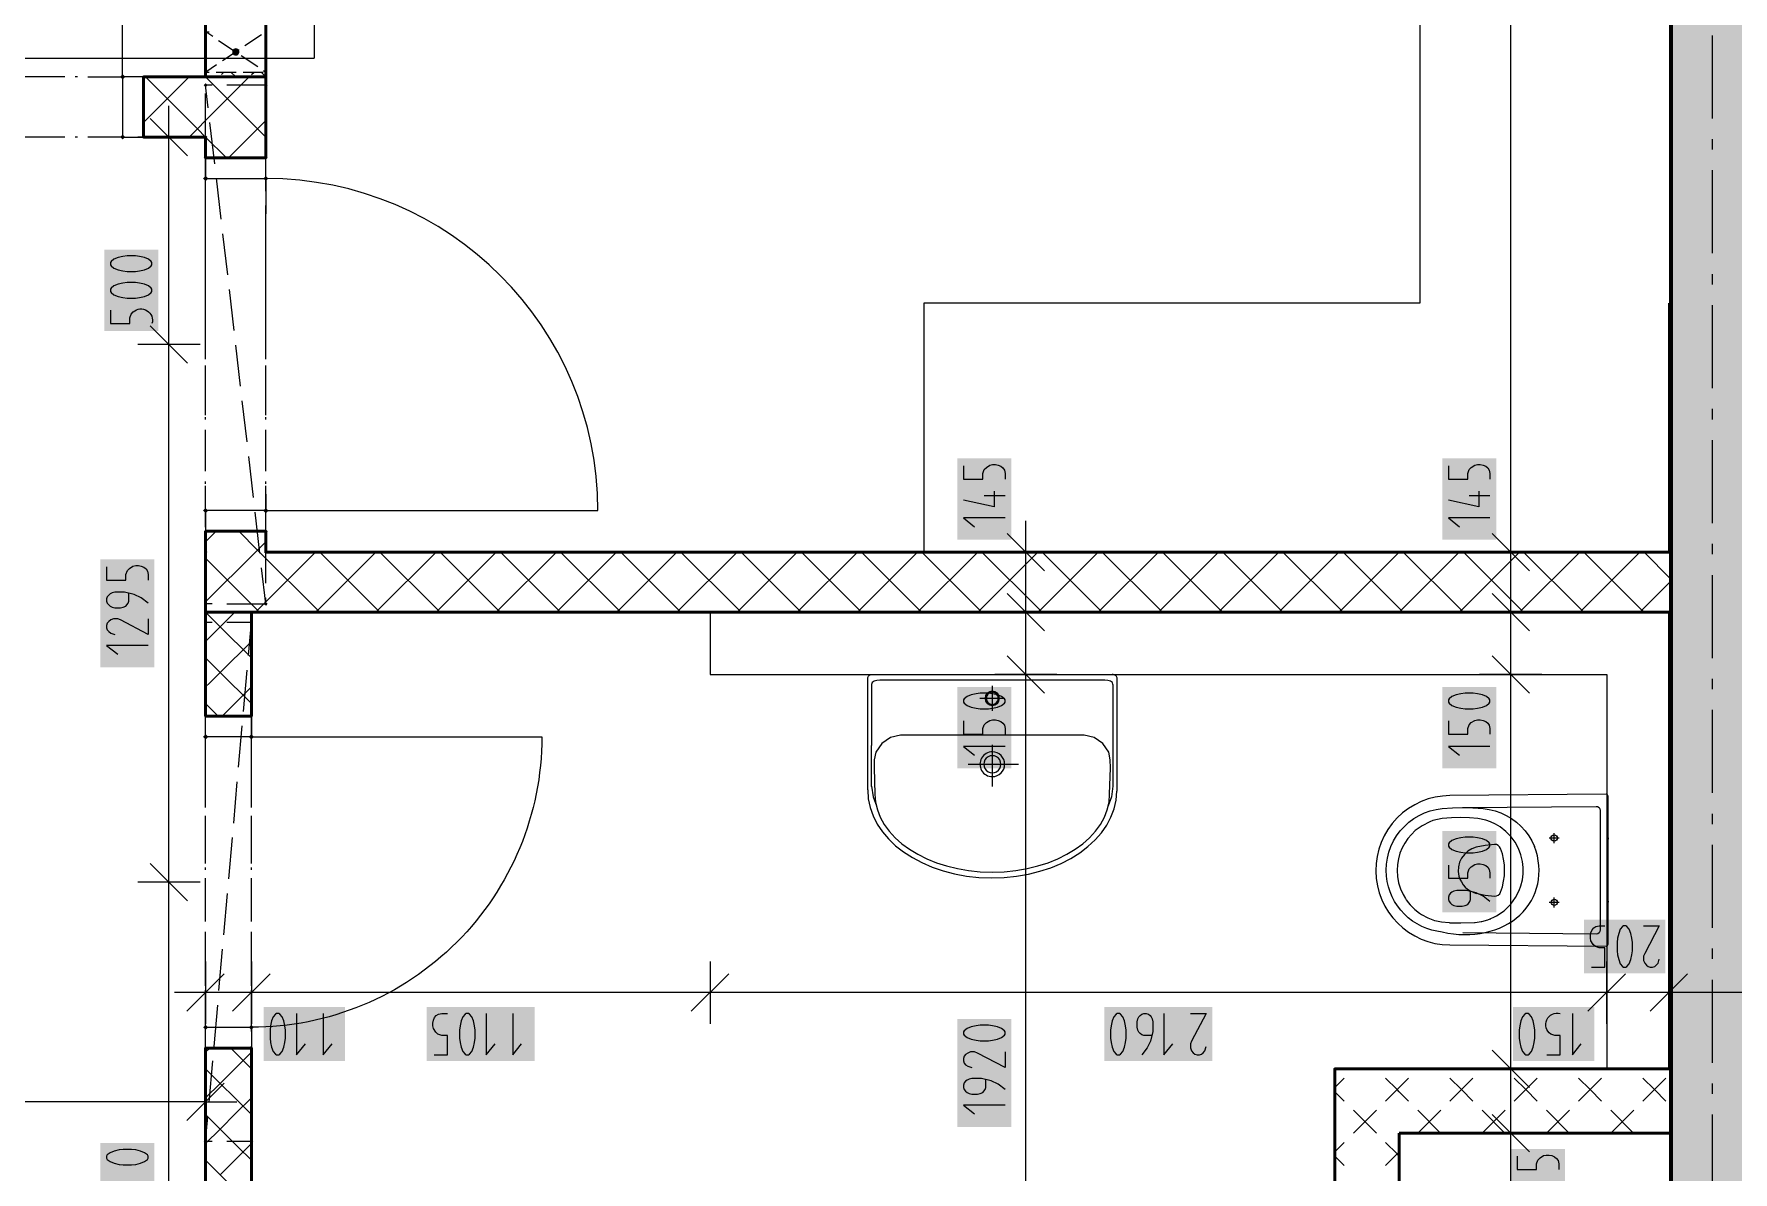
# Model space of a CAD drawing. Header units: millimetres. Extents: x 0 to 594, y 0 to 420.
# Drawn here: x 305.08 to 347.03, y 264 to 292.1 of the extents above; entities that cross this region are included whole.
import ezdxf

# ---------------------------------------------------------------- set-up
doc = ezdxf.new("R2010")
doc.units = ezdxf.units.MM
doc.header["$LTSCALE"] = 8
for name, color, linetype in [('PDF_Dvere', 7, 'Continuous'), ('PDF_Instalacni prizdivka do 1m', 7, 'Continuous'), ('PDF_Koty delkove', 7, 'Continuous'), ('PDF_Kuchyne', 7, 'Continuous'), ('PDF_Osy hlavni', 7, 'Continuous'), ('PDF_Popis Prostupy', 7, 'Continuous'), ('PDF_Preklady', 7, 'Continuous'), ('PDF_Pricky CP', 7, 'Continuous'), ('PDF_Pricky zdene', 7, 'Continuous'), ('PDF_Prostupy', 7, 'Continuous'), ('PDF_Sanita', 7, 'Continuous'), ('PDF_Steny obvodove nosne', 7, 'Continuous'), ('RED_2.5mm^2', 1, 'Continuous')]:
    doc.layers.add(name, color=color, linetype=linetype)

msp = doc.modelspace()

# ---------------------------------------------------------------- linework, layer by layer
at = {"layer": 'PDF_Dvere', "lineweight": 25}
for points in [[(306.408, 291.046), (307.268, 291.046), (307.268, 299.246, 0.414213), (299.068, 291.046), (299.489, 291.046)], [(310.804, 280.743), (310.804, 280.335), (319.004, 280.335, 0.414213), (310.804, 288.535), (310.804, 287.661)], [(310.446, 274.749), (317.62, 274.749, -0.414214), (310.446, 267.574), (310.446, 268.033)]]:
    msp.add_lwpolyline(points, format="xyb", dxfattribs=at)
for points in [[(305.844, 291.046), (304.819, 291.046)], [(306.152, 291.046), (306.1, 291.046)], [(305.844, 289.56), (304.819, 289.56)], [(306.152, 289.56), (306.1, 289.56)], [(307.268, 289.56), (306.408, 289.56)], [(309.318, 287.661), (309.318, 288.535)], [(309.318, 287.354), (309.318, 287.405)], [(310.804, 287.354), (310.804, 287.405)], [(309.318, 286.073), (309.318, 287.098)], [(310.804, 286.073), (310.804, 287.098)], [(309.318, 285.765), (309.318, 285.816)], [(310.804, 285.765), (310.804, 285.816)], [(309.318, 284.484), (309.318, 285.509)], [(310.804, 284.484), (310.804, 285.509)], [(309.318, 284.176), (309.318, 284.228)], [(310.804, 284.176), (310.804, 284.228)], [(309.318, 282.895), (309.318, 283.92)], [(310.804, 282.895), (310.804, 283.92)], [(309.318, 282.588), (309.318, 282.639)], [(310.804, 282.588), (310.804, 282.639)], [(309.318, 281.306), (309.318, 282.331)], [(310.804, 281.306), (310.804, 282.331)], [(309.318, 280.999), (309.318, 281.05)], [(309.318, 280.335), (309.318, 280.743)], [(310.804, 280.999), (310.804, 281.05)], [(309.318, 274.644), (309.318, 274.695)], [(309.318, 273.363), (309.318, 274.388)], [(310.446, 274.644), (310.446, 274.695)], [(310.446, 273.363), (310.446, 274.388)], [(309.318, 273.055), (309.318, 273.106)], [(309.318, 271.774), (309.318, 272.799)], [(310.446, 273.055), (310.446, 273.106)], [(310.446, 271.774), (310.446, 272.799)], [(309.318, 271.466), (309.318, 271.518)], [(310.446, 271.466), (310.446, 271.518)], [(309.318, 270.185), (309.318, 271.21)], [(310.446, 270.185), (310.446, 271.21)], [(309.318, 269.878), (309.318, 269.929)], [(310.446, 269.878), (310.446, 269.929)], [(309.318, 268.596), (309.318, 269.621)], [(310.446, 268.596), (310.446, 269.621)], [(309.318, 268.289), (309.318, 268.34)], [(310.446, 268.289), (310.446, 268.34)], [(309.318, 267.574), (309.318, 268.033)]]:
    msp.add_lwpolyline(points, dxfattribs=at)
for points in [[(307.268, 289.56), (307.781, 289.56), (307.781, 291.046), (307.268, 291.046)], [(309.318, 289.047), (309.318, 288.535), (310.804, 288.535), (310.804, 289.047)], [(309.318, 280.335), (309.318, 279.823), (310.804, 279.823), (310.804, 280.335)], [(309.318, 274.749), (309.318, 275.261), (310.446, 275.261), (310.446, 274.749)], [(309.318, 267.061), (309.318, 267.574), (310.446, 267.574), (310.446, 267.061)]]:
    msp.add_lwpolyline(points, close=True, dxfattribs=at)
at = {"layer": 'PDF_Dvere', "lineweight": 25, "transparency": 33554559}
for points in [[(307.332, 291.046), (307.268, 290.982), (307.268, 291.11), (307.204, 291.046)], [(307.332, 289.56), (307.268, 289.496), (307.268, 289.624), (307.204, 289.56)], [(309.318, 288.471), (309.254, 288.535), (309.382, 288.535), (309.318, 288.599)], [(310.804, 288.471), (310.74, 288.535), (310.868, 288.535), (310.804, 288.599)], [(309.318, 280.271), (309.254, 280.335), (309.382, 280.335), (309.318, 280.399)], [(310.804, 280.271), (310.74, 280.335), (310.868, 280.335), (310.804, 280.399)], [(309.318, 274.685), (309.254, 274.749), (309.382, 274.749), (309.318, 274.813)], [(310.446, 274.685), (310.381, 274.749), (310.51, 274.749), (310.446, 274.813)], [(309.318, 267.51), (309.254, 267.574), (309.382, 267.574), (309.318, 267.638)], [(310.446, 267.51), (310.381, 267.574), (310.51, 267.574), (310.446, 267.638)]]:
    msp.add_solid(points, dxfattribs=at)
at = {"layer": 'PDF_Instalacni prizdivka do 1m', "lineweight": 25}
msp.add_lwpolyline([(345.449, 277.824), (321.772, 277.824), (321.772, 276.286), (343.912, 276.286), (343.912, 266.549), (345.449, 266.549), (345.449, 277.824)], close=True, dxfattribs=at)
at = {"layer": 'PDF_Koty delkove', "lineweight": 18}
for points in [[(341.543, 253.839), (341.543, 254.168), (341.543, 256.453), (341.543, 264.96), (341.543, 266.549), (341.543, 276.286), (341.543, 277.824), (341.543, 279.31), (341.543, 340.194), (341.543, 344.089)], [(308.411, 289.56), (308.411, 290.329)], [(308.872, 289.099), (307.949, 290.021)], [(309.179, 289.56), (308.411, 289.56), (307.642, 289.56)], [(308.411, 259.169), (308.411, 271.161), (308.411, 284.435), (308.411, 289.56)], [(307.582, 286.624), (307.377, 286.624), (307.276, 286.61), (307.156, 286.583), (307.053, 286.542), (306.985, 286.488), (306.968, 286.46), (306.968, 286.406), (306.985, 286.378), (307.053, 286.323), (307.156, 286.282), (307.276, 286.254), (307.377, 286.241), (307.582, 286.241), (307.685, 286.254), (307.805, 286.282), (307.907, 286.323), (307.976, 286.378)], [(307.976, 286.378), (307.993, 286.406), (307.993, 286.46), (307.976, 286.488), (307.907, 286.542), (307.805, 286.583), (307.685, 286.61), (307.582, 286.624)], [(308.872, 283.974), (307.949, 284.896)], [(309.179, 284.435), (308.411, 284.435), (307.642, 284.435)], [(328.033, 281.442), (328.033, 281.113), (328.51, 281.113), (328.51, 281.25), (328.545, 281.346), (328.597, 281.401), (328.682, 281.455), (328.749, 281.469), (328.818, 281.469), (328.887, 281.455), (328.954, 281.428), (329.006, 281.387), (329.04, 281.333), (329.058, 281.25), (329.058, 281.113)], [(340.005, 281.442), (340.005, 281.113), (340.483, 281.113), (340.483, 281.25), (340.518, 281.346), (340.569, 281.401), (340.654, 281.455), (340.722, 281.469), (340.79, 281.469), (340.859, 281.455), (340.927, 281.428), (340.978, 281.387), (341.013, 281.333), (341.03, 281.25)], [(341.03, 281.25), (341.03, 281.113)], [(328.784, 280.812), (328.784, 280.428), (328.033, 280.593)], [(329.058, 280.703), (328.545, 280.703)], [(340.757, 280.812), (340.757, 280.428), (340.005, 280.593)], [(341.03, 280.703), (340.518, 280.703)], [(329.058, 280.155), (328.033, 280.155), (328.305, 279.936)], [(329.57, 279.31), (329.57, 280.079)], [(341.03, 280.155), (340.005, 280.155), (340.278, 279.936)], [(330.032, 278.849), (329.109, 279.771)], [(342.004, 278.849), (341.081, 279.771)], [(330.339, 279.31), (329.57, 279.31), (328.802, 279.31)], [(329.57, 253.839), (329.57, 256.606), (329.57, 276.286), (329.57, 277.824), (329.57, 279.31)], [(342.311, 279.31), (341.543, 279.31), (340.774, 279.31)], [(306.873, 278.949), (306.873, 278.62), (307.351, 278.62), (307.351, 278.757), (307.386, 278.852), (307.437, 278.907), (307.522, 278.962), (307.59, 278.976), (307.658, 278.976), (307.727, 278.962), (307.795, 278.935), (307.846, 278.894), (307.881, 278.839), (307.898, 278.757), (307.898, 278.62)], [(307.898, 278.045), (307.727, 278.182), (307.556, 278.264), (307.317, 278.319), (307.077, 278.319), (307.009, 278.305), (306.958, 278.278), (306.924, 278.25), (306.89, 278.209), (306.873, 278.154), (306.873, 278.1), (306.89, 278.045), (306.924, 278.004), (306.958, 277.977), (307.009, 277.949), (307.077, 277.935), (307.214, 277.935), (307.282, 277.949), (307.351, 277.977), (307.402, 278.045), (307.419, 278.1), (307.419, 278.291)], [(330.032, 277.363), (329.109, 278.285)], [(342.004, 277.363), (341.081, 278.285)], [(330.339, 277.824), (329.57, 277.824), (328.802, 277.824)], [(342.311, 277.824), (341.543, 277.824), (340.774, 277.824)], [(307.146, 277.662), (307.043, 277.662), (306.976, 277.634), (306.924, 277.593), (306.89, 277.552), (306.873, 277.497), (306.873, 277.443), (306.89, 277.388), (306.924, 277.347), (306.976, 277.306), (307.077, 277.278)], [(307.898, 277.662), (307.898, 277.278), (307.214, 277.634), (307.146, 277.662)], [(307.898, 277.004), (306.873, 277.004), (307.146, 276.786)], [(330.032, 275.825), (329.109, 276.748)], [(342.004, 275.825), (341.081, 276.748)], [(330.339, 276.286), (329.57, 276.286), (328.802, 276.286)], [(342.311, 276.286), (341.543, 276.286), (340.774, 276.286)], [(328.647, 275.825), (328.442, 275.825), (328.34, 275.811), (328.22, 275.784), (328.118, 275.743), (328.049, 275.689), (328.033, 275.661), (328.033, 275.607), (328.049, 275.579), (328.118, 275.525), (328.22, 275.484), (328.34, 275.456), (328.442, 275.442), (328.647, 275.442), (328.749, 275.456), (328.869, 275.484), (328.972, 275.525), (329.04, 275.579)], [(329.04, 275.579), (329.058, 275.607), (329.058, 275.661), (329.04, 275.689), (328.972, 275.743), (328.869, 275.784), (328.749, 275.811), (328.647, 275.825)], [(328.033, 275.141), (328.033, 274.813), (328.51, 274.813), (328.51, 274.95), (328.545, 275.045), (328.597, 275.1), (328.682, 275.154), (328.749, 275.168), (328.818, 275.168), (328.887, 275.154), (328.954, 275.127), (329.006, 275.086), (329.04, 275.032), (329.058, 274.95), (329.058, 274.813)], [(340.005, 275.141), (340.005, 274.813), (340.483, 274.813), (340.483, 274.95), (340.518, 275.045), (340.569, 275.1), (340.654, 275.154)], [(340.654, 275.154), (340.722, 275.168), (340.79, 275.168), (340.859, 275.154), (340.927, 275.127), (340.978, 275.086), (341.013, 275.032), (341.03, 274.95), (341.03, 274.813)], [(329.058, 274.511), (328.033, 274.511), (328.305, 274.293)], [(341.03, 274.511), (340.005, 274.511), (340.278, 274.293)], [(308.872, 270.7), (307.949, 271.623)], [(340.005, 271.582), (340.005, 271.254), (340.483, 271.254), (340.483, 271.391), (340.518, 271.486), (340.569, 271.541), (340.654, 271.596), (340.722, 271.61), (340.79, 271.61), (340.859, 271.596), (340.927, 271.568), (340.978, 271.527), (341.013, 271.473), (341.03, 271.391), (341.03, 271.254)], [(309.179, 271.161), (308.411, 271.161), (307.642, 271.161)], [(341.03, 270.679), (340.859, 270.816), (340.688, 270.898), (340.449, 270.952), (340.209, 270.952), (340.142, 270.938), (340.09, 270.911), (340.056, 270.884), (340.022, 270.843), (340.005, 270.788), (340.005, 270.734), (340.022, 270.679), (340.056, 270.638), (340.09, 270.611), (340.142, 270.583), (340.209, 270.569), (340.347, 270.569), (340.414, 270.583)], [(340.414, 270.583), (340.483, 270.611), (340.534, 270.679), (340.552, 270.734), (340.552, 270.925)], [(343.537, 269.058), (343.865, 269.058), (343.865, 269.535), (343.728, 269.535), (343.633, 269.57), (343.578, 269.621), (343.524, 269.706), (343.51, 269.774), (343.51, 269.843), (343.524, 269.911), (343.551, 269.979), (343.592, 270.03), (343.646, 270.065), (343.728, 270.083), (343.865, 270.083)], [(344.824, 270.083), (345.207, 270.083), (344.851, 269.399), (344.824, 269.33), (344.824, 269.228), (344.851, 269.16), (344.892, 269.109), (344.933, 269.074)], [(309.318, 269.201), (309.318, 268.432), (309.318, 267.663)], [(310.446, 269.201), (310.446, 268.432), (310.446, 267.663)], [(321.772, 269.201), (321.772, 268.432), (321.772, 267.663)], [(343.911, 269.201), (343.911, 268.432), (343.911, 267.663)], [(344.933, 269.074), (344.988, 269.058), (345.042, 269.058), (345.097, 269.074), (345.138, 269.109), (345.18, 269.16), (345.207, 269.261)], [(345.449, 269.201), (345.449, 268.432), (345.449, 267.663)], [(309.779, 268.893), (308.857, 267.971)], [(310.907, 268.893), (309.984, 267.971)], [(322.233, 268.893), (321.31, 267.971)], [(344.373, 268.893), (343.45, 267.971)], [(345.91, 268.893), (344.988, 267.971)], [(309.318, 268.432), (308.549, 268.432)], [(383.732, 268.432), (382.605, 268.432), (377.728, 268.432), (371.279, 268.432), (349.241, 268.432), (347.55, 268.432), (345.449, 268.432), (343.911, 268.432), (321.772, 268.432), (310.446, 268.432), (309.318, 268.432)], [(311.207, 266.979), (311.248, 267.082), (311.276, 267.202), (311.29, 267.303), (311.29, 267.508), (311.276, 267.611), (311.248, 267.731), (311.207, 267.833), (311.153, 267.902), (311.125, 267.919), (311.071, 267.919), (311.043, 267.902), (310.989, 267.833), (310.948, 267.731), (310.92, 267.611), (310.907, 267.508)], [(311.564, 267.919), (311.564, 266.894), (311.782, 267.167)], [(312.221, 267.919), (312.221, 266.894), (312.439, 267.167)], [(314.958, 266.894), (315.287, 266.894), (315.287, 267.372), (315.15, 267.372), (315.054, 267.407), (314.999, 267.458), (314.945, 267.543), (314.931, 267.611), (314.931, 267.68), (314.945, 267.748), (314.972, 267.816), (315.013, 267.867), (315.067, 267.902), (315.15, 267.919), (315.287, 267.919)], [(315.588, 267.303), (315.602, 267.202), (315.629, 267.082), (315.67, 266.979), (315.725, 266.911), (315.752, 266.894), (315.807, 266.894), (315.835, 266.911), (315.889, 266.979), (315.93, 267.082), (315.958, 267.202), (315.972, 267.303), (315.972, 267.508), (315.958, 267.611), (315.93, 267.731), (315.889, 267.833), (315.835, 267.902), (315.807, 267.919), (315.752, 267.919), (315.725, 267.902), (315.67, 267.833), (315.629, 267.731), (315.602, 267.611), (315.588, 267.508)], [(316.245, 267.919), (316.245, 266.894), (316.464, 267.167)], [(316.902, 267.919), (316.902, 266.894), (317.121, 267.167)], [(332.485, 267.372), (332.43, 267.389), (332.389, 267.423), (332.362, 267.458), (332.335, 267.508), (332.321, 267.577), (332.321, 267.713), (332.335, 267.782), (332.362, 267.833), (332.389, 267.867), (332.43, 267.902), (332.485, 267.919), (332.54, 267.919), (332.595, 267.902), (332.636, 267.867), (332.663, 267.833), (332.691, 267.782), (332.705, 267.713), (332.705, 267.475), (332.65, 267.236), (332.568, 267.065), (332.43, 266.894)], [(332.978, 267.919), (332.978, 266.894), (333.197, 267.167)], [(333.635, 267.919), (334.019, 267.919), (333.662, 267.236), (333.635, 267.167), (333.635, 267.065), (333.662, 266.997), (333.703, 266.946), (333.744, 266.911), (333.8, 266.894), (333.854, 266.894), (333.909, 266.911), (333.95, 266.946), (333.991, 266.997), (334.019, 267.098)], [(343.067, 267.919), (343.067, 266.894), (343.285, 267.167)], [(310.907, 267.508), (310.907, 267.303), (310.92, 267.202), (310.948, 267.082), (310.989, 266.979), (311.043, 266.911), (311.071, 266.894), (311.125, 266.894), (311.153, 266.911), (311.207, 266.979)], [(315.588, 267.508), (315.588, 267.303)], [(328.647, 267.624), (328.442, 267.624), (328.34, 267.61), (328.22, 267.583), (328.118, 267.542), (328.049, 267.488), (328.033, 267.46), (328.033, 267.405)], [(328.033, 267.405), (328.049, 267.377), (328.118, 267.323), (328.22, 267.282), (328.34, 267.254), (328.442, 267.24), (328.647, 267.24), (328.749, 267.254), (328.869, 267.282), (328.972, 267.323), (329.04, 267.377), (329.058, 267.405), (329.058, 267.46), (329.04, 267.488), (328.972, 267.542), (328.869, 267.583), (328.749, 267.61), (328.647, 267.624)], [(332.677, 267.372), (332.485, 267.372)], [(329.058, 266.967), (329.058, 266.583), (328.374, 266.94), (328.305, 266.967), (328.203, 266.967), (328.135, 266.94), (328.084, 266.899), (328.049, 266.858), (328.033, 266.803), (328.033, 266.748), (328.049, 266.693), (328.084, 266.652), (328.135, 266.611), (328.237, 266.583)], [(342.004, 266.088), (341.081, 267.01)], [(309.318, 266.506), (309.318, 265.737), (309.318, 264.968)], [(342.311, 266.549), (341.543, 266.549), (340.774, 266.549)], [(309.779, 266.198), (308.857, 265.276)], [(329.058, 266.036), (328.887, 266.173), (328.715, 266.256), (328.477, 266.31), (328.237, 266.31), (328.169, 266.296), (328.118, 266.269), (328.084, 266.242), (328.049, 266.201), (328.033, 266.146), (328.033, 266.091), (328.049, 266.036), (328.084, 265.995), (328.118, 265.968), (328.169, 265.94), (328.237, 265.926), (328.374, 265.926), (328.442, 265.94), (328.51, 265.968), (328.562, 266.036), (328.579, 266.091), (328.579, 266.283)], [(309.318, 265.737), (302.453, 265.737), (298.286, 265.737), (294.558, 265.737), (293.431, 265.737), (283.027, 265.737), (280.875, 265.737), (270.471, 265.737), (269.343, 265.737), (254.584, 265.737)], [(309.318, 265.737), (310.087, 265.737)], [(329.058, 265.653), (328.033, 265.653), (328.305, 265.434)], [(342.004, 264.499), (341.081, 265.421)], [(342.311, 264.96), (341.543, 264.96), (340.774, 264.96)], [(341.703, 264.392), (341.703, 264.064), (342.181, 264.064), (342.181, 264.201), (342.215, 264.296), (342.267, 264.351), (342.352, 264.406), (342.419, 264.42), (342.488, 264.42), (342.557, 264.406), (342.624, 264.379), (342.676, 264.337), (342.711, 264.283), (342.728, 264.201), (342.728, 264.064)]]:
    msp.add_lwpolyline(points, dxfattribs=at)
for points in [[(307.582, 285.967), (307.377, 285.967), (307.276, 285.953), (307.156, 285.926), (307.053, 285.885), (306.985, 285.831), (306.968, 285.803), (306.968, 285.749), (306.985, 285.721), (307.053, 285.666), (307.156, 285.625), (307.276, 285.597), (307.377, 285.583), (307.582, 285.583), (307.685, 285.597), (307.805, 285.625), (307.907, 285.666), (307.976, 285.721), (307.993, 285.749), (307.993, 285.803), (307.976, 285.831), (307.907, 285.885), (307.805, 285.926), (307.685, 285.953)], [(340.619, 275.825), (340.414, 275.825), (340.313, 275.811), (340.193, 275.784), (340.09, 275.743), (340.022, 275.689), (340.005, 275.661), (340.005, 275.607), (340.022, 275.579), (340.09, 275.525), (340.193, 275.484), (340.313, 275.456), (340.414, 275.442), (340.619, 275.442), (340.722, 275.456), (340.842, 275.484), (340.944, 275.525), (341.013, 275.579), (341.03, 275.607), (341.03, 275.661), (341.013, 275.689), (340.944, 275.743), (340.842, 275.784), (340.722, 275.811)], [(340.619, 272.267), (340.414, 272.267), (340.313, 272.253), (340.193, 272.225), (340.09, 272.184), (340.022, 272.13), (340.005, 272.102), (340.005, 272.048), (340.022, 272.02), (340.09, 271.966), (340.193, 271.925), (340.313, 271.897), (340.414, 271.883), (340.619, 271.883), (340.722, 271.897), (340.842, 271.925), (340.944, 271.966), (341.013, 272.02), (341.03, 272.048), (341.03, 272.102), (341.013, 272.13), (340.944, 272.184), (340.842, 272.225), (340.722, 272.253)], [(344.167, 269.671), (344.167, 269.466), (344.181, 269.365), (344.208, 269.245), (344.249, 269.143), (344.303, 269.074), (344.331, 269.058), (344.385, 269.058), (344.413, 269.074), (344.467, 269.143), (344.509, 269.245), (344.536, 269.365), (344.55, 269.466), (344.55, 269.671), (344.536, 269.774), (344.509, 269.894), (344.467, 269.996), (344.413, 270.065), (344.385, 270.083), (344.331, 270.083), (344.303, 270.065), (344.249, 269.996), (344.208, 269.894), (344.181, 269.774)], [(331.664, 267.508), (331.664, 267.303), (331.678, 267.202), (331.705, 267.082), (331.746, 266.979), (331.8, 266.911), (331.828, 266.894), (331.883, 266.894), (331.91, 266.911), (331.965, 266.979), (332.006, 267.082), (332.034, 267.202), (332.048, 267.303), (332.048, 267.508), (332.034, 267.611), (332.006, 267.731), (331.965, 267.833), (331.91, 267.902), (331.883, 267.919), (331.828, 267.919), (331.8, 267.902), (331.746, 267.833), (331.705, 267.731), (331.678, 267.611)], [(341.753, 267.508), (341.753, 267.303), (341.767, 267.202), (341.794, 267.082), (341.835, 266.979), (341.889, 266.911), (341.917, 266.894), (341.971, 266.894), (341.999, 266.911), (342.053, 266.979), (342.094, 267.082), (342.122, 267.202), (342.136, 267.303), (342.136, 267.508), (342.122, 267.611), (342.094, 267.731), (342.053, 267.833), (341.999, 267.902), (341.971, 267.919), (341.917, 267.919), (341.889, 267.902), (341.835, 267.833), (341.794, 267.731), (341.767, 267.611)], [(307.487, 264.56), (307.282, 264.56), (307.181, 264.546), (307.061, 264.519), (306.958, 264.478), (306.89, 264.424), (306.873, 264.396), (306.873, 264.342), (306.89, 264.314), (306.958, 264.259), (307.061, 264.218), (307.181, 264.19), (307.282, 264.176), (307.487, 264.176), (307.59, 264.19), (307.71, 264.218), (307.812, 264.259), (307.881, 264.314), (307.898, 264.342), (307.898, 264.396), (307.881, 264.424), (307.812, 264.478), (307.71, 264.519), (307.59, 264.546)]]:
    msp.add_lwpolyline(points, close=True, dxfattribs=at)
for points in [[(306.968, 285.283), (306.968, 284.954), (307.446, 284.954), (307.446, 285.091), (307.481, 285.187), (307.532, 285.242, -0.753191), (307.993, 284.954)], [(342.437, 266.894), (342.765, 266.894), (342.765, 267.372), (342.628, 267.372), (342.533, 267.407, -0.843876), (342.765, 267.919)]]:
    msp.add_lwpolyline(points, format="xyb", dxfattribs=at)
at = {"layer": 'PDF_Koty delkove', "color": 7, "lineweight": 18, "true_color": 0xffffff, "transparency": 33554559}
for points in [[(308.147, 284.773), (308.147, 286.778), (306.814, 284.773), (306.814, 286.778)], [(329.212, 279.618), (329.212, 281.622), (327.879, 279.618), (327.879, 281.622)], [(341.184, 279.618), (341.184, 281.622), (339.851, 279.618), (339.851, 281.622)], [(308.052, 276.467), (308.052, 279.129), (306.719, 276.467), (306.719, 279.129)], [(329.212, 273.974), (329.212, 275.979), (327.879, 273.974), (327.879, 275.979)], [(341.184, 273.974), (341.184, 275.979), (339.851, 273.974), (339.851, 275.979)], [(341.184, 270.415), (341.184, 272.42), (339.851, 270.415), (339.851, 272.42)], [(345.361, 270.236), (343.356, 270.236), (345.361, 268.904), (343.356, 268.904)], [(312.758, 268.073), (310.753, 268.073), (312.758, 266.741), (310.753, 266.741)], [(317.44, 268.073), (314.778, 268.073), (317.44, 266.741), (314.778, 266.741)], [(329.212, 265.115), (329.212, 267.777), (327.879, 265.115), (327.879, 267.777)], [(334.173, 268.073), (331.511, 268.073), (334.173, 266.741), (331.511, 266.741)], [(343.604, 268.073), (341.599, 268.073), (343.604, 266.741), (341.599, 266.741)], [(308.052, 262.052), (308.052, 264.714), (306.719, 262.052), (306.719, 264.714)], [(342.882, 262.568), (342.882, 264.573), (341.549, 262.568), (341.549, 264.573)]]:
    msp.add_solid(points, dxfattribs=at)
at = {"layer": 'PDF_Kuchyne', "lineweight": 13}
msp.add_lwpolyline([(345.449, 303.91), (333.149, 303.91), (333.149, 297.76), (339.299, 297.76), (339.299, 285.46), (327.05, 285.46), (327.05, 279.31), (345.449, 279.31), (345.449, 285.46)], dxfattribs=at)
at = {"layer": 'PDF_Osy hlavni', "lineweight": 18}
for points in [[(346.525, 290.019), (346.525, 292.069)], [(346.525, 289.25), (346.525, 289.506)], [(346.525, 286.688), (346.525, 288.738)], [(346.525, 285.919), (346.525, 286.175)], [(346.525, 283.356), (346.525, 285.406)], [(346.525, 282.588), (346.525, 282.844)], [(346.525, 280.025), (346.525, 282.075)], [(346.525, 279.256), (346.525, 279.513)], [(346.525, 276.694), (346.525, 278.744)], [(346.525, 275.925), (346.525, 276.181)], [(346.525, 273.363), (346.525, 275.413)], [(346.525, 272.594), (346.525, 272.85)], [(346.525, 270.031), (346.525, 272.081)], [(346.525, 269.263), (346.525, 269.519)], [(346.525, 266.7), (346.525, 268.75)], [(346.525, 265.932), (346.525, 266.188)], [(346.525, 263.369), (346.525, 265.419)]]:
    msp.add_lwpolyline(points, dxfattribs=at)
at = {"layer": 'PDF_Popis Prostupy', "lineweight": 25}
msp.add_lwpolyline([(310.122, 291.702), (310.115, 291.711), (310.106, 291.719), (310.095, 291.726), (310.084, 291.73), (310.072, 291.733), (310.06, 291.734), (310.048, 291.733), (310.036, 291.73), (310.025, 291.725), (310.015, 291.718), (310.006, 291.71), (309.999, 291.7), (309.993, 291.69), (309.989, 291.678), (309.987, 291.666), (309.987, 291.654), (309.989, 291.642), (309.993, 291.631), (309.999, 291.62), (310.006, 291.61), (310.015, 291.602), (310.025, 291.595), (310.036, 291.59), (310.048, 291.587), (310.06, 291.586), (310.072, 291.586), (310.083, 291.589), (310.095, 291.593), (310.105, 291.6), (310.114, 291.608), (310.122, 291.617), (310.128, 291.627), (310.133, 291.639), (310.135, 291.651), (310.135, 291.663), (310.134, 291.675), (310.131, 291.686), (310.125, 291.697)], close=True, dxfattribs=at)
for points in [[(310, 291.618), (310, 291.618)], [(310.019, 291.721), (310.019, 291.721)], [(310.104, 291.599), (310.104, 291.599)], [(310.122, 291.702), (310.122, 291.702)]]:
    msp.add_lwpolyline(points, dxfattribs=at)
at = {"layer": 'PDF_Popis Prostupy', "lineweight": 25, "transparency": 33554559}
for points in [[(309.988, 291.654), (310.067, 291.586), (309.994, 291.691)], [(310.03, 291.593), (309.988, 291.654), (310, 291.618)], [(309.988, 291.654), (310.03, 291.593), (310.067, 291.586)], [(309.994, 291.691), (310.104, 291.599), (310.019, 291.721)], [(309.994, 291.691), (310.067, 291.586), (310.104, 291.599)], [(310.019, 291.721), (310.128, 291.628), (310.056, 291.733)], [(310.019, 291.721), (310.104, 291.599), (310.128, 291.628)], [(310.056, 291.733), (310.128, 291.628), (310.135, 291.666)], [(310.056, 291.733), (310.135, 291.666), (310.093, 291.727)], [(310.093, 291.727), (310.135, 291.666), (310.122, 291.702)]]:
    msp.add_solid(points, dxfattribs=at)
at = {"layer": 'PDF_Preklady', "lineweight": 18}
for points in [[(309.384, 290.277), (309.318, 290.841)], [(309.483, 290.841), (309.318, 290.841)], [(309.318, 290.841), (309.318, 290.841)], [(310.804, 290.841), (309.841, 290.841)], [(309.318, 289.609), (309.318, 290.634)], [(310.804, 289.609), (310.804, 290.634)], [(309.543, 288.902), (309.425, 289.92)], [(309.318, 288.225), (309.318, 289.047), (309.318, 289.25)], [(310.804, 288.225), (310.804, 289.047), (310.804, 289.25)], [(309.702, 287.528), (309.584, 288.546)], [(309.318, 286.841), (309.318, 287.866)], [(310.804, 286.841), (310.804, 287.866)], [(309.862, 286.153), (309.744, 287.171)], [(309.318, 285.458), (309.318, 286.483)], [(310.804, 285.458), (310.804, 286.483)], [(310.021, 284.779), (309.903, 285.797)], [(309.318, 284.074), (309.318, 285.099)], [(310.804, 284.074), (310.804, 285.099)], [(310.181, 283.404), (310.063, 284.422)], [(309.318, 282.69), (309.318, 283.715)], [(310.804, 282.69), (310.804, 283.715)], [(310.34, 282.03), (310.222, 283.048)], [(309.318, 281.306), (309.318, 282.331)], [(310.804, 281.306), (310.804, 282.331)], [(310.5, 280.655), (310.382, 281.673)], [(309.318, 279.923), (309.318, 280.948)], [(310.804, 279.923), (310.804, 280.948)], [(310.659, 279.281), (310.541, 280.299)], [(309.318, 279.31), (309.318, 279.564)], [(310.804, 279.31), (310.804, 279.564)], [(309.318, 278.539), (309.318, 279.31)], [(310.804, 278.539), (310.804, 279.31)], [(309.841, 278.029), (310.804, 278.029), (310.7, 278.924)], [(309.318, 278.029), (309.318, 278.18)], [(310.804, 278.029), (310.804, 278.18)], [(309.483, 278.029), (309.318, 278.029)], [(309.483, 277.568), (309.318, 277.568)], [(309.318, 277.155), (309.318, 277.568)], [(310.446, 277.568), (309.841, 277.568)], [(310.374, 276.753), (310.446, 277.568)], [(310.446, 277.155), (310.446, 277.568)], [(309.318, 275.771), (309.318, 276.796)], [(310.446, 275.771), (310.446, 276.796)], [(310.253, 275.374), (310.342, 276.395)], [(309.318, 275.261), (309.318, 275.413)], [(309.318, 274.388), (309.318, 275.261)], [(310.446, 275.261), (310.446, 275.413)], [(310.446, 274.388), (310.446, 275.261)], [(310.131, 273.996), (310.221, 275.017)], [(309.318, 273.004), (309.318, 274.029)], [(310.446, 273.004), (310.446, 274.029)], [(310.01, 272.617), (310.1, 273.639)], [(309.318, 271.62), (309.318, 272.645)], [(310.446, 271.62), (310.446, 272.645)], [(309.889, 271.239), (309.978, 272.26)], [(309.318, 270.236), (309.318, 271.261)], [(310.446, 270.236), (310.446, 271.261)], [(309.767, 269.861), (309.857, 270.882)], [(309.318, 268.853), (309.318, 269.878)], [(310.446, 268.853), (310.446, 269.878)], [(309.646, 268.482), (309.736, 269.503)], [(309.318, 267.469), (309.318, 268.494)], [(309.525, 267.104), (309.615, 268.125)], [(310.446, 267.469), (310.446, 268.494)], [(309.318, 267.061), (309.318, 267.11)], [(309.318, 266.085), (309.318, 267.061)], [(310.446, 267.061), (310.446, 267.11)], [(310.446, 266.085), (310.446, 267.061)], [(309.403, 265.725), (309.493, 266.746)], [(309.318, 265.726), (309.318, 264.755), (309.372, 265.368)], [(310.446, 265.726), (310.446, 264.755), (309.841, 264.755)], [(309.483, 264.755), (309.318, 264.755)]]:
    msp.add_lwpolyline(points, dxfattribs=at)
at = {"layer": 'PDF_Preklady', "lineweight": 18, "transparency": 33554559}
for points in [[(309.323, 290.795), (309.272, 290.836), (309.364, 290.846), (309.313, 290.887)], [(309.364, 290.841), (309.318, 290.795), (309.318, 290.887), (309.272, 290.841)], [(309.318, 290.795), (309.272, 290.841), (309.364, 290.841), (309.318, 290.887)], [(310.804, 290.795), (310.758, 290.841), (310.85, 290.841), (310.804, 290.887)], [(310.85, 290.841), (310.804, 290.795), (310.804, 290.887), (310.758, 290.841)], [(309.318, 289.514), (309.272, 289.56), (309.364, 289.56), (309.318, 289.606)], [(309.318, 289.514), (309.272, 289.56), (309.364, 289.56), (309.318, 289.606)], [(309.318, 289.001), (309.272, 289.047), (309.364, 289.047), (309.318, 289.094)], [(309.318, 289.001), (309.272, 289.047), (309.364, 289.047), (309.318, 289.094)], [(310.804, 289.001), (310.758, 289.047), (310.85, 289.047), (310.804, 289.094)], [(310.804, 289.001), (310.758, 289.047), (310.85, 289.047), (310.804, 289.094)], [(309.318, 279.776), (309.272, 279.823), (309.364, 279.823), (309.318, 279.869)], [(309.318, 279.776), (309.272, 279.823), (309.364, 279.823), (309.318, 279.869)], [(310.804, 279.776), (310.758, 279.823), (310.85, 279.823), (310.804, 279.869)], [(310.804, 279.776), (310.758, 279.823), (310.85, 279.823), (310.804, 279.869)], [(309.318, 279.264), (309.272, 279.31), (309.364, 279.31), (309.318, 279.356)], [(309.318, 279.264), (309.272, 279.31), (309.364, 279.31), (309.318, 279.356)], [(310.804, 279.264), (310.758, 279.31), (310.85, 279.31), (310.804, 279.356)], [(310.804, 279.264), (310.758, 279.31), (310.85, 279.31), (310.804, 279.356)], [(309.318, 277.983), (309.272, 278.029), (309.364, 278.029), (309.318, 278.075)], [(309.364, 278.029), (309.318, 277.983), (309.318, 278.075), (309.272, 278.029)], [(310.81, 277.983), (310.758, 278.023), (310.85, 278.034), (310.799, 278.075)], [(310.85, 278.029), (310.804, 277.983), (310.804, 278.075), (310.758, 278.029)], [(310.804, 277.983), (310.758, 278.029), (310.85, 278.029), (310.804, 278.075)], [(309.364, 277.568), (309.318, 277.521), (309.318, 277.614), (309.272, 277.568)], [(309.318, 277.521), (309.272, 277.568), (309.364, 277.568), (309.318, 277.614)], [(310.446, 277.521), (310.399, 277.568), (310.492, 277.568), (310.446, 277.614)], [(310.492, 277.568), (310.446, 277.521), (310.446, 277.614), (310.399, 277.568)], [(310.441, 277.522), (310.4, 277.572), (310.491, 277.563), (310.45, 277.613)], [(309.318, 275.215), (309.272, 275.261), (309.364, 275.261), (309.318, 275.307)], [(309.318, 275.215), (309.272, 275.261), (309.364, 275.261), (309.318, 275.307)], [(310.446, 275.215), (310.399, 275.261), (310.492, 275.261), (310.446, 275.307)], [(310.446, 275.215), (310.399, 275.261), (310.492, 275.261), (310.446, 275.307)], [(309.318, 267.015), (309.272, 267.061), (309.364, 267.061), (309.318, 267.107)], [(309.318, 267.015), (309.272, 267.061), (309.364, 267.061), (309.318, 267.107)], [(310.446, 267.015), (310.399, 267.061), (310.492, 267.061), (310.446, 267.107)], [(310.446, 267.015), (310.399, 267.061), (310.492, 267.061), (310.446, 267.107)], [(309.314, 264.709), (309.272, 264.759), (309.364, 264.751), (309.322, 264.801)], [(309.318, 264.709), (309.272, 264.755), (309.364, 264.755), (309.318, 264.801)], [(309.364, 264.755), (309.318, 264.709), (309.318, 264.801), (309.272, 264.755)], [(310.492, 264.755), (310.446, 264.709), (310.446, 264.801), (310.399, 264.755)], [(310.446, 264.709), (310.399, 264.755), (310.492, 264.755), (310.446, 264.801)]]:
    msp.add_solid(points, dxfattribs=at)
at = {"layer": 'PDF_Pricky CP', "lineweight": 50}
for points in [[(338.787, 266.549), (337.198, 266.549), (337.198, 256.606), (337.198, 256.453), (338.787, 256.453), (338.787, 264.96)], [(338.787, 264.96), (345.5, 264.96), (345.5, 266.549), (345.449, 266.549), (338.787, 266.549)]]:
    msp.add_lwpolyline(points, dxfattribs=at)
at = {"layer": 'PDF_Pricky CP', "lineweight": 9}
for points in [[(337.659, 266.549), (337.657, 266.546)], [(338.225, 266.546), (338.223, 266.549)], [(339.248, 266.549), (339.245, 266.546)], [(339.814, 266.546), (339.812, 266.549)], [(340.837, 266.549), (340.834, 266.546)], [(341.403, 266.546), (341.4, 266.549)], [(342.425, 266.549), (342.423, 266.546)], [(342.992, 266.546), (342.989, 266.549)], [(344.014, 266.549), (344.011, 266.546)], [(344.58, 266.546), (344.578, 266.549)], [(337.198, 266.088), (337.431, 266.321)], [(337.431, 265.752), (337.198, 265.985)], [(338.787, 265.985), (338.735, 266.036), (338.451, 266.321)], [(338.735, 266.036), (338.451, 265.752)], [(338.735, 266.036), (338.787, 266.088)], [(338.787, 266.088), (339.02, 266.321)], [(339.02, 265.752), (338.787, 265.985)], [(340.608, 265.752), (340.324, 266.036), (340.04, 266.321)], [(340.04, 265.752), (340.324, 266.036), (340.608, 266.321)], [(342.197, 265.752), (341.913, 266.036), (341.628, 266.321)], [(341.628, 265.752), (341.913, 266.036), (342.197, 266.321)], [(343.786, 265.752), (343.501, 266.036), (343.217, 266.321)], [(343.217, 265.752), (343.501, 266.036), (343.786, 266.321)], [(345.375, 265.752), (345.09, 266.036), (344.806, 266.321)], [(344.806, 265.752), (345.09, 266.036), (345.375, 266.321)], [(338.225, 264.958), (337.657, 265.526)], [(338.225, 265.526), (337.657, 264.958)], [(339.812, 264.96), (339.245, 265.526)], [(339.814, 265.526), (339.248, 264.96)], [(341.4, 264.96), (340.834, 265.526)], [(341.403, 265.526), (340.837, 264.96)], [(342.989, 264.96), (342.423, 265.526)], [(342.992, 265.526), (342.425, 264.96)], [(344.578, 264.96), (344.011, 265.526)], [(344.58, 265.526), (344.014, 264.96)], [(337.198, 264.499), (337.431, 264.732)], [(338.787, 264.396), (338.735, 264.448), (338.451, 264.732)], [(337.431, 264.163), (337.198, 264.396)], [(338.735, 264.448), (338.451, 264.163)], [(338.735, 264.448), (338.787, 264.499)]]:
    msp.add_lwpolyline(points, dxfattribs=at)
at = {"layer": 'PDF_Pricky zdene', "lineweight": 50}
msp.add_lwpolyline([(310.804, 291.046), (310.804, 340.194), (310.804, 340.348), (309.318, 340.348), (309.318, 340.194), (309.318, 291.046), (309.318, 291.046)], close=True, dxfattribs=at)
at = {"layer": 'PDF_Pricky zdene', "lineweight": 9}
for points in [[(309.319, 291.788), (309.318, 291.789)], [(310.804, 291.789), (310.804, 291.79)], [(309.708, 291.103), (309.77, 291.165)], [(310.061, 291.046), (309.943, 291.165)], [(310.451, 291.103), (310.513, 291.165)], [(310.804, 291.046), (310.686, 291.165)], [(308.908, 291.046), (307.781, 289.919)], [(309.831, 289.047), (309.318, 289.56), (309.113, 289.765), (307.832, 291.046)], [(310.804, 289.56), (310.599, 289.765), (309.318, 291.046)], [(310.394, 291.046), (309.318, 289.97)], [(309.318, 291.046), (309.318, 291.046)], [(310.804, 291.046), (310.804, 291.046)], [(309.318, 289.97), (309.113, 289.765), (308.908, 289.56)], [(310.804, 289.97), (310.599, 289.765), (309.882, 289.047)], [(307.832, 289.56), (307.781, 289.611)], [(309.574, 279.823), (309.318, 279.566)], [(310.804, 279.566), (310.772, 279.534), (310.599, 279.361), (310.138, 279.823)], [(310.651, 279.31), (310.599, 279.361), (310.548, 279.31), (309.318, 278.08)], [(310.651, 277.824), (310.599, 277.875), (309.318, 279.156)], [(312.034, 279.31), (310.599, 277.875), (310.548, 277.824)], [(312.137, 277.824), (312.086, 277.875), (310.651, 279.31)], [(313.521, 279.31), (312.086, 277.875), (312.034, 277.824)], [(313.623, 277.824), (313.572, 277.875), (312.137, 279.31)], [(315.007, 279.31), (313.572, 277.875), (313.521, 277.824)], [(315.109, 277.824), (315.058, 277.875), (313.623, 279.31)], [(316.493, 279.31), (315.058, 277.875), (315.007, 277.824)], [(316.595, 277.824), (316.544, 277.875), (315.109, 279.31)], [(317.979, 279.31), (316.544, 277.875), (316.493, 277.824)], [(318.082, 277.824), (318.03, 277.875), (316.595, 279.31)], [(319.465, 279.31), (318.03, 277.875), (317.979, 277.824)], [(319.568, 277.824), (319.517, 277.875), (318.082, 279.31)], [(320.952, 279.31), (319.517, 277.875), (319.465, 277.824)], [(321.054, 277.824), (321.003, 277.875), (319.568, 279.31)], [(322.438, 279.31), (321.003, 277.875), (320.952, 277.824)], [(322.54, 277.824), (322.489, 277.875), (321.054, 279.31)], [(323.924, 279.31), (322.489, 277.875), (322.438, 277.824)], [(324.027, 277.824), (323.975, 277.875), (322.54, 279.31)], [(325.41, 279.31), (323.975, 277.875), (323.924, 277.824)], [(325.513, 277.824), (325.462, 277.875), (324.027, 279.31)], [(326.897, 279.31), (325.462, 277.875), (325.41, 277.824)], [(326.999, 277.824), (326.948, 277.875), (325.513, 279.31)], [(328.383, 279.31), (326.948, 277.875), (326.897, 277.824)], [(328.485, 277.824), (328.434, 277.875), (326.999, 279.31)], [(329.869, 279.31), (328.434, 277.875), (328.383, 277.824)], [(329.972, 277.824), (329.92, 277.875), (328.485, 279.31)], [(331.355, 279.31), (329.92, 277.875), (329.869, 277.824)], [(331.458, 277.824), (331.407, 277.875), (329.972, 279.31)], [(332.842, 279.31), (331.407, 277.875), (331.355, 277.824)], [(332.944, 277.824), (332.893, 277.875), (331.458, 279.31)], [(334.328, 279.31), (332.893, 277.875), (332.842, 277.824)], [(334.43, 277.824), (334.379, 277.875), (332.944, 279.31)], [(335.814, 279.31), (334.379, 277.875), (334.328, 277.824)], [(335.917, 277.824), (335.865, 277.875), (334.43, 279.31)], [(337.3, 279.31), (335.865, 277.875), (335.814, 277.824)], [(337.403, 277.824), (337.352, 277.875), (335.917, 279.31)], [(338.787, 279.31), (337.352, 277.875), (337.3, 277.824)], [(338.889, 277.824), (338.838, 277.875), (337.403, 279.31)], [(340.273, 279.31), (338.838, 277.875), (338.787, 277.824)], [(340.375, 277.824), (340.324, 277.875), (338.889, 279.31)], [(341.759, 279.31), (340.324, 277.875), (340.273, 277.824)], [(341.862, 277.824), (341.81, 277.875), (340.375, 279.31)], [(343.245, 279.31), (341.81, 277.875), (341.759, 277.824)], [(343.348, 277.824), (343.296, 277.875), (341.862, 279.31)], [(344.731, 279.31), (343.296, 277.875), (343.245, 277.824)], [(344.783, 277.875), (343.348, 279.31)], [(345.5, 278.644), (344.834, 279.31)], [(345.5, 278.592), (344.783, 277.875), (344.731, 277.824)], [(310.446, 276.696), (309.677, 277.465), (309.318, 277.824)], [(310.036, 277.824), (309.677, 277.465)], [(310.446, 277.824), (310.446, 277.824)], [(344.834, 277.824), (344.783, 277.875)], [(309.677, 277.465), (309.359, 277.147), (309.318, 277.106)], [(310.446, 277.106), (309.677, 276.338)], [(310.446, 275.569), (309.677, 276.338), (309.391, 276.624), (309.318, 276.696)], [(309.677, 276.338), (309.423, 276.084), (309.318, 275.979)], [(310.446, 275.979), (309.728, 275.261)], [(309.626, 275.261), (309.463, 275.424), (309.318, 275.569)], [(309.421, 267.061), (309.318, 266.959)], [(310.446, 266.959), (310.002, 266.515), (309.677, 266.19), (309.318, 265.831)], [(310.446, 266.549), (309.971, 267.024), (309.933, 267.061)], [(310.446, 265.421), (310.043, 265.824), (309.677, 266.19), (309.318, 266.549)], [(310.446, 265.831), (310.066, 265.452), (309.677, 265.063)], [(310.446, 264.294), (310.116, 264.624), (309.677, 265.063), (309.318, 265.421)], [(309.677, 265.063), (309.318, 264.704)], [(310.446, 264.704), (310.13, 264.388), (309.677, 263.935)], [(310.446, 263.166), (310.188, 263.424), (309.677, 263.935), (309.318, 264.294)]]:
    msp.add_lwpolyline(points, dxfattribs=at)
at = {"layer": 'PDF_Pricky zdene', "lineweight": 50}
for points in [[(310.804, 289.047), (310.804, 290.841), (310.804, 291.046), (309.318, 291.046), (309.318, 291.046), (307.781, 291.046), (307.781, 289.56), (309.318, 289.56)], [(309.318, 289.56), (309.318, 289.047)], [(310.804, 289.047), (309.318, 289.047)], [(309.318, 279.823), (310.804, 279.823)], [(309.318, 279.823), (309.318, 279.31)], [(310.804, 279.31), (310.804, 279.823)], [(309.318, 279.31), (309.318, 278.029), (309.318, 277.824), (310.446, 277.824), (345.449, 277.824), (345.5, 277.824), (345.5, 279.31), (345.449, 279.31), (310.804, 279.31)], [(309.318, 275.261), (309.318, 277.568), (309.318, 277.824), (310.446, 277.824), (310.446, 277.568), (310.446, 275.261), (309.318, 275.261)], [(309.318, 267.061), (310.446, 267.061)], [(309.318, 267.061), (309.318, 264.755), (309.318, 259.169), (310.446, 259.169), (310.446, 264.755), (310.446, 267.061)]]:
    msp.add_lwpolyline(points, dxfattribs=at)
at = {"layer": 'PDF_Prostupy', "lineweight": 25}
for points in [[(309.492, 292.039), (309.319, 292.155), (309.405, 292.155)], [(309.319, 292.001), (309.319, 291.506)], [(310.701, 292.086), (310.289, 291.811)], [(310.804, 292.001), (310.804, 291.506)], [(309.636, 291.943), (310.048, 291.669)], [(310.145, 291.715), (309.733, 291.441)], [(310.192, 291.572), (310.604, 291.298)], [(309.589, 291.345), (309.319, 291.165)], [(309.319, 291.332), (309.319, 291.165)], [(309.319, 291.165), (309.405, 291.165)], [(309.579, 291.165), (310.073, 291.165)], [(310.247, 291.165), (310.742, 291.165)], [(310.748, 291.202), (310.804, 291.165)], [(310.804, 291.332), (310.804, 291.165)]]:
    msp.add_lwpolyline(points, dxfattribs=at)
at = {"layer": 'PDF_Prostupy', "lineweight": 25, "transparency": 33554559}
for points in [[(309.288, 291.165), (309.319, 291.196), (309.319, 291.134), (309.35, 291.165)], [(309.319, 291.196), (309.35, 291.165), (309.288, 291.165), (309.319, 291.134)], [(309.345, 291.182), (309.336, 291.139), (309.302, 291.191), (309.293, 291.148)], [(310.773, 291.165), (310.804, 291.196), (310.804, 291.134), (310.835, 291.165)], [(310.804, 291.196), (310.835, 291.165), (310.773, 291.165), (310.804, 291.134)], [(310.778, 291.182), (310.821, 291.191), (310.787, 291.139), (310.829, 291.148)]]:
    msp.add_solid(points, dxfattribs=at)
at = {"layer": 'PDF_Sanita', "lineweight": 13}
for points in [[(325.667, 273.435), (325.667, 276.192, -0.414265), (325.758, 276.286), (325.761, 276.286), (325.78, 276.286), (331.703, 276.286), (331.723, 276.286), (331.726, 276.286), (331.723, 276.286), (331.703, 276.286)], [(331.723, 276.286, -0.414258), (331.817, 276.192), (331.817, 273.424, -0.003389), (331.817, 273.405)]]:
    msp.add_lwpolyline(points, format="xyb", dxfattribs=at)
for points in [[(331.517, 276.151), (325.967, 276.151)], [(325.762, 276.044), (325.762, 274.537)], [(328.436, 275.699), (329.047, 275.699)], [(328.742, 276.004), (328.742, 275.393)], [(331.722, 276.044), (331.722, 273.532), (331.681, 273.263), (331.601, 273.044)], [(331.639, 273.333), (331.66, 273.98), (331.656, 274.178), (331.617, 274.367), (331.473, 274.583), (331.255, 274.73), (331.012, 274.786), (330.758, 274.793), (326.726, 274.793), (326.472, 274.786), (326.229, 274.73), (326.011, 274.583), (325.866, 274.367), (325.827, 274.178), (325.823, 273.98), (325.844, 273.333)], [(325.759, 273.525), (325.762, 274.537)], [(328.742, 274.547), (328.742, 273.518)], [(328.15, 274.071), (329.385, 274.071)], [(325.762, 273.532), (325.803, 273.263), (325.882, 273.044)]]:
    msp.add_lwpolyline(points, dxfattribs=at)
for points in [[(328.742, 275.877, 0.999933), (328.742, 275.52, 0.414174), (328.92, 275.699, 0.414174)], [(328.742, 275.849, 0.999862), (328.742, 275.548, 0.999948)], [(328.742, 274.376, 1.00003), (328.742, 273.765, 0.414191), (329.047, 274.071, 0.414217)], [(328.742, 273.859, 1.000094), (328.742, 274.282, 1.000031)]]:
    msp.add_lwpolyline(points, format="xyb", close=True, dxfattribs=at)
at = {"layer": 'PDF_Sanita', "lineweight": 25}
msp.add_lwpolyline([(340.04, 269.608), (343.899, 269.577), (343.899, 269.577), (343.935, 269.592), (343.95, 269.628), (343.948, 273.282), (343.948, 273.283), (343.932, 273.319), (343.896, 273.334), (340.038, 273.297), (339.856, 273.286), (339.678, 273.258), (339.503, 273.213), (339.333, 273.151), (339.171, 273.072), (339.016, 272.977), (338.872, 272.868), (338.738, 272.744), (338.618, 272.609), (338.511, 272.462), (338.419, 272.306), (338.343, 272.142), (338.284, 271.971), (338.242, 271.796), (338.217, 271.616), (338.21, 271.435, 0.409104)], format="xyb", close=True, dxfattribs=at)
for points in [[(339.851, 269.928), (339.722, 269.946), (339.593, 269.976), (339.468, 270.016), (339.346, 270.067), (339.229, 270.128), (339.118, 270.199), (339.014, 270.28), (338.916, 270.369), (338.827, 270.466), (338.746, 270.571), (338.675, 270.682), (338.613, 270.798), (338.562, 270.92), (338.522, 271.045), (338.492, 271.174), (338.474, 271.305), (338.467, 271.455), (338.474, 271.605), (338.496, 271.753), (338.533, 271.898), (338.584, 272.04), (338.648, 272.176), (338.726, 272.304), (338.816, 272.425), (338.917, 272.537), (339.029, 272.638), (339.15, 272.727), (339.279, 272.804), (339.414, 272.868), (339.555, 272.918), (339.701, 272.954), (339.848, 272.976), (340.103, 272.994), (340.356, 273.001), (340.609, 272.995), (340.863, 272.977), (341.01, 272.955), (341.156, 272.919), (341.297, 272.869), (341.433, 272.806), (341.562, 272.729), (341.683, 272.639), (341.794, 272.539), (341.896, 272.427), (341.986, 272.307), (342.064, 272.178), (342.128, 272.042)], [(338.971, 270.711), (339.009, 270.66), (339.061, 270.597), (339.171, 270.487), (339.292, 270.392), (339.342, 270.358), (339.498, 270.275), (339.664, 270.213), (339.67, 270.212), (339.832, 270.177), (340.022, 270.159), (340.022, 270.159), (340.041, 270.158), (340.308, 270.151), (340.651, 270.164), (340.663, 270.165), (340.814, 270.186), (340.827, 270.189), (340.98, 270.231), (341.126, 270.291), (341.191, 270.325), (341.38, 270.454), (341.544, 270.615), (341.662, 270.777), (341.754, 270.957), (341.796, 271.072), (341.831, 271.218), (341.85, 271.367), (341.851, 271.517), (341.835, 271.666), (341.796, 271.833), (341.735, 271.993), (341.653, 272.143), (341.552, 272.282), (341.425, 272.413), (341.28, 272.526), (341.28, 272.526), (341.167, 272.594), (341.047, 272.65), (340.928, 272.691), (340.733, 272.733), (340.525, 272.748), (340.525, 272.748), (340.294, 272.753), (340.081, 272.749), (339.852, 272.732), (339.736, 272.71), (339.622, 272.678), (339.622, 272.678), (339.542, 272.648), (339.542, 272.648), (339.355, 272.554), (339.186, 272.431), (339.089, 272.338), (339.002, 272.236), (338.926, 272.125), (338.862, 272.007), (338.808, 271.874), (338.769, 271.736), (338.745, 271.595), (338.737, 271.451), (338.747, 271.296), (338.775, 271.143), (338.821, 270.995), (338.884, 270.853), (338.884, 270.853), (338.941, 270.755), (338.963, 270.723), (338.971, 270.711)], [(340.355, 273), (343.65, 273.031), (343.689, 273.024), (343.723, 273.002), (343.745, 272.969), (343.753, 272.93), (343.753, 272.929), (343.755, 269.981), (343.755, 269.98), (343.747, 269.941), (343.725, 269.908), (343.691, 269.886), (343.652, 269.878), (340.358, 269.905)], [(342.616, 272.126), (342.616, 272.372)], [(341.385, 271.316), (341.391, 271.453), (341.385, 271.591), (341.366, 271.727), (341.336, 271.861), (341.293, 271.992), (341.269, 272.034), (341.234, 272.066), (341.189, 272.086), (341.141, 272.091), (340.914, 272.068), (340.689, 272.022), (340.69, 272.022), (340.582, 271.983), (340.484, 271.924), (340.398, 271.846), (340.33, 271.753), (340.281, 271.649), (340.253, 271.537), (340.248, 271.423), (340.265, 271.309), (340.29, 271.234), (340.324, 271.163), (340.368, 271.097), (340.42, 271.037), (340.479, 270.985), (340.545, 270.942), (340.616, 270.908), (340.691, 270.883), (340.69, 270.884), (340.914, 270.838), (341.142, 270.815), (341.19, 270.82), (341.234, 270.84), (341.27, 270.873), (341.294, 270.915)], [(342.739, 272.249), (342.493, 272.248)], [(343.949, 272.25), (343.949, 272.224)], [(341.294, 270.915), (341.336, 271.046), (341.367, 271.18), (341.385, 271.316)], [(342.74, 270.66), (342.494, 270.66)], [(342.617, 270.537), (342.617, 270.783)], [(343.95, 270.686), (343.95, 270.661)], [(341.027, 270.248), (341.049, 270.257)]]:
    msp.add_lwpolyline(points, dxfattribs=at)
for centre in [(342.616, 272.249), (342.617, 270.66)]:
    msp.add_circle(centre, 0.0769, dxfattribs=at)
msp.add_ellipse((340.06, 271.749), major_axis=(-2.052, 0.93), ratio=0.799371, start_param=1.822479, end_param=3.813749, dxfattribs=at)
at = {"layer": 'PDF_Sanita', "lineweight": 13}
for points in [[(325.667, 276.192), (325.667, 276.192), (325.667, 276.192), (325.667, 276.192)], [(325.967, 276.151), (325.854, 276.151), (325.762, 276.103), (325.762, 276.044)], [(331.722, 276.044), (331.722, 276.103), (331.63, 276.151), (331.517, 276.151)], [(331.723, 276.286), (331.723, 276.286), (331.723, 276.286), (331.723, 276.286)], [(328.742, 275.548), (328.742, 275.548), (328.742, 275.548), (328.742, 275.548)], [(328.742, 273.859), (328.742, 273.859), (328.742, 273.859), (328.742, 273.859)], [(325.667, 273.435), (325.655, 272.244), (327.022, 271.272), (328.72, 271.264)], [(325.844, 273.333), (325.845, 272.269), (327.142, 271.408), (328.742, 271.408)], [(328.72, 271.264), (330.418, 271.255), (331.805, 272.214), (331.817, 273.405)], [(328.742, 271.408), (330.342, 271.408), (331.639, 272.27), (331.639, 273.333)]]:
    msp.add_open_spline(points, degree=3, dxfattribs=at)
at = {"layer": 'PDF_Steny obvodove nosne', "lineweight": 70}
msp.add_lwpolyline([(345.5, 342.603), (345.5, 340.194), (345.5, 266.549), (345.5, 256.453), (345.5, 253.993), (347.55, 253.993), (347.55, 256.453), (347.55, 266.549), (347.55, 340.194), (347.55, 342.603)], close=True, dxfattribs=at)
at = {"layer": 'PDF_Steny obvodove nosne', "color": 9, "lineweight": 9, "true_color": 0xc0c0c0, "transparency": 33554559}
msp.add_solid([(345.5, 342.603), (345.5, 253.993), (347.55, 342.603), (347.55, 253.993)], dxfattribs=at)
at = {"layer": 'RED_2.5mm^2'}
for p in [(312, 318), (283.759, 291.507)]:
    msp.add_line(p, (312, 291.507), dxfattribs=at)

doc.saveas('drawing.dxf')
